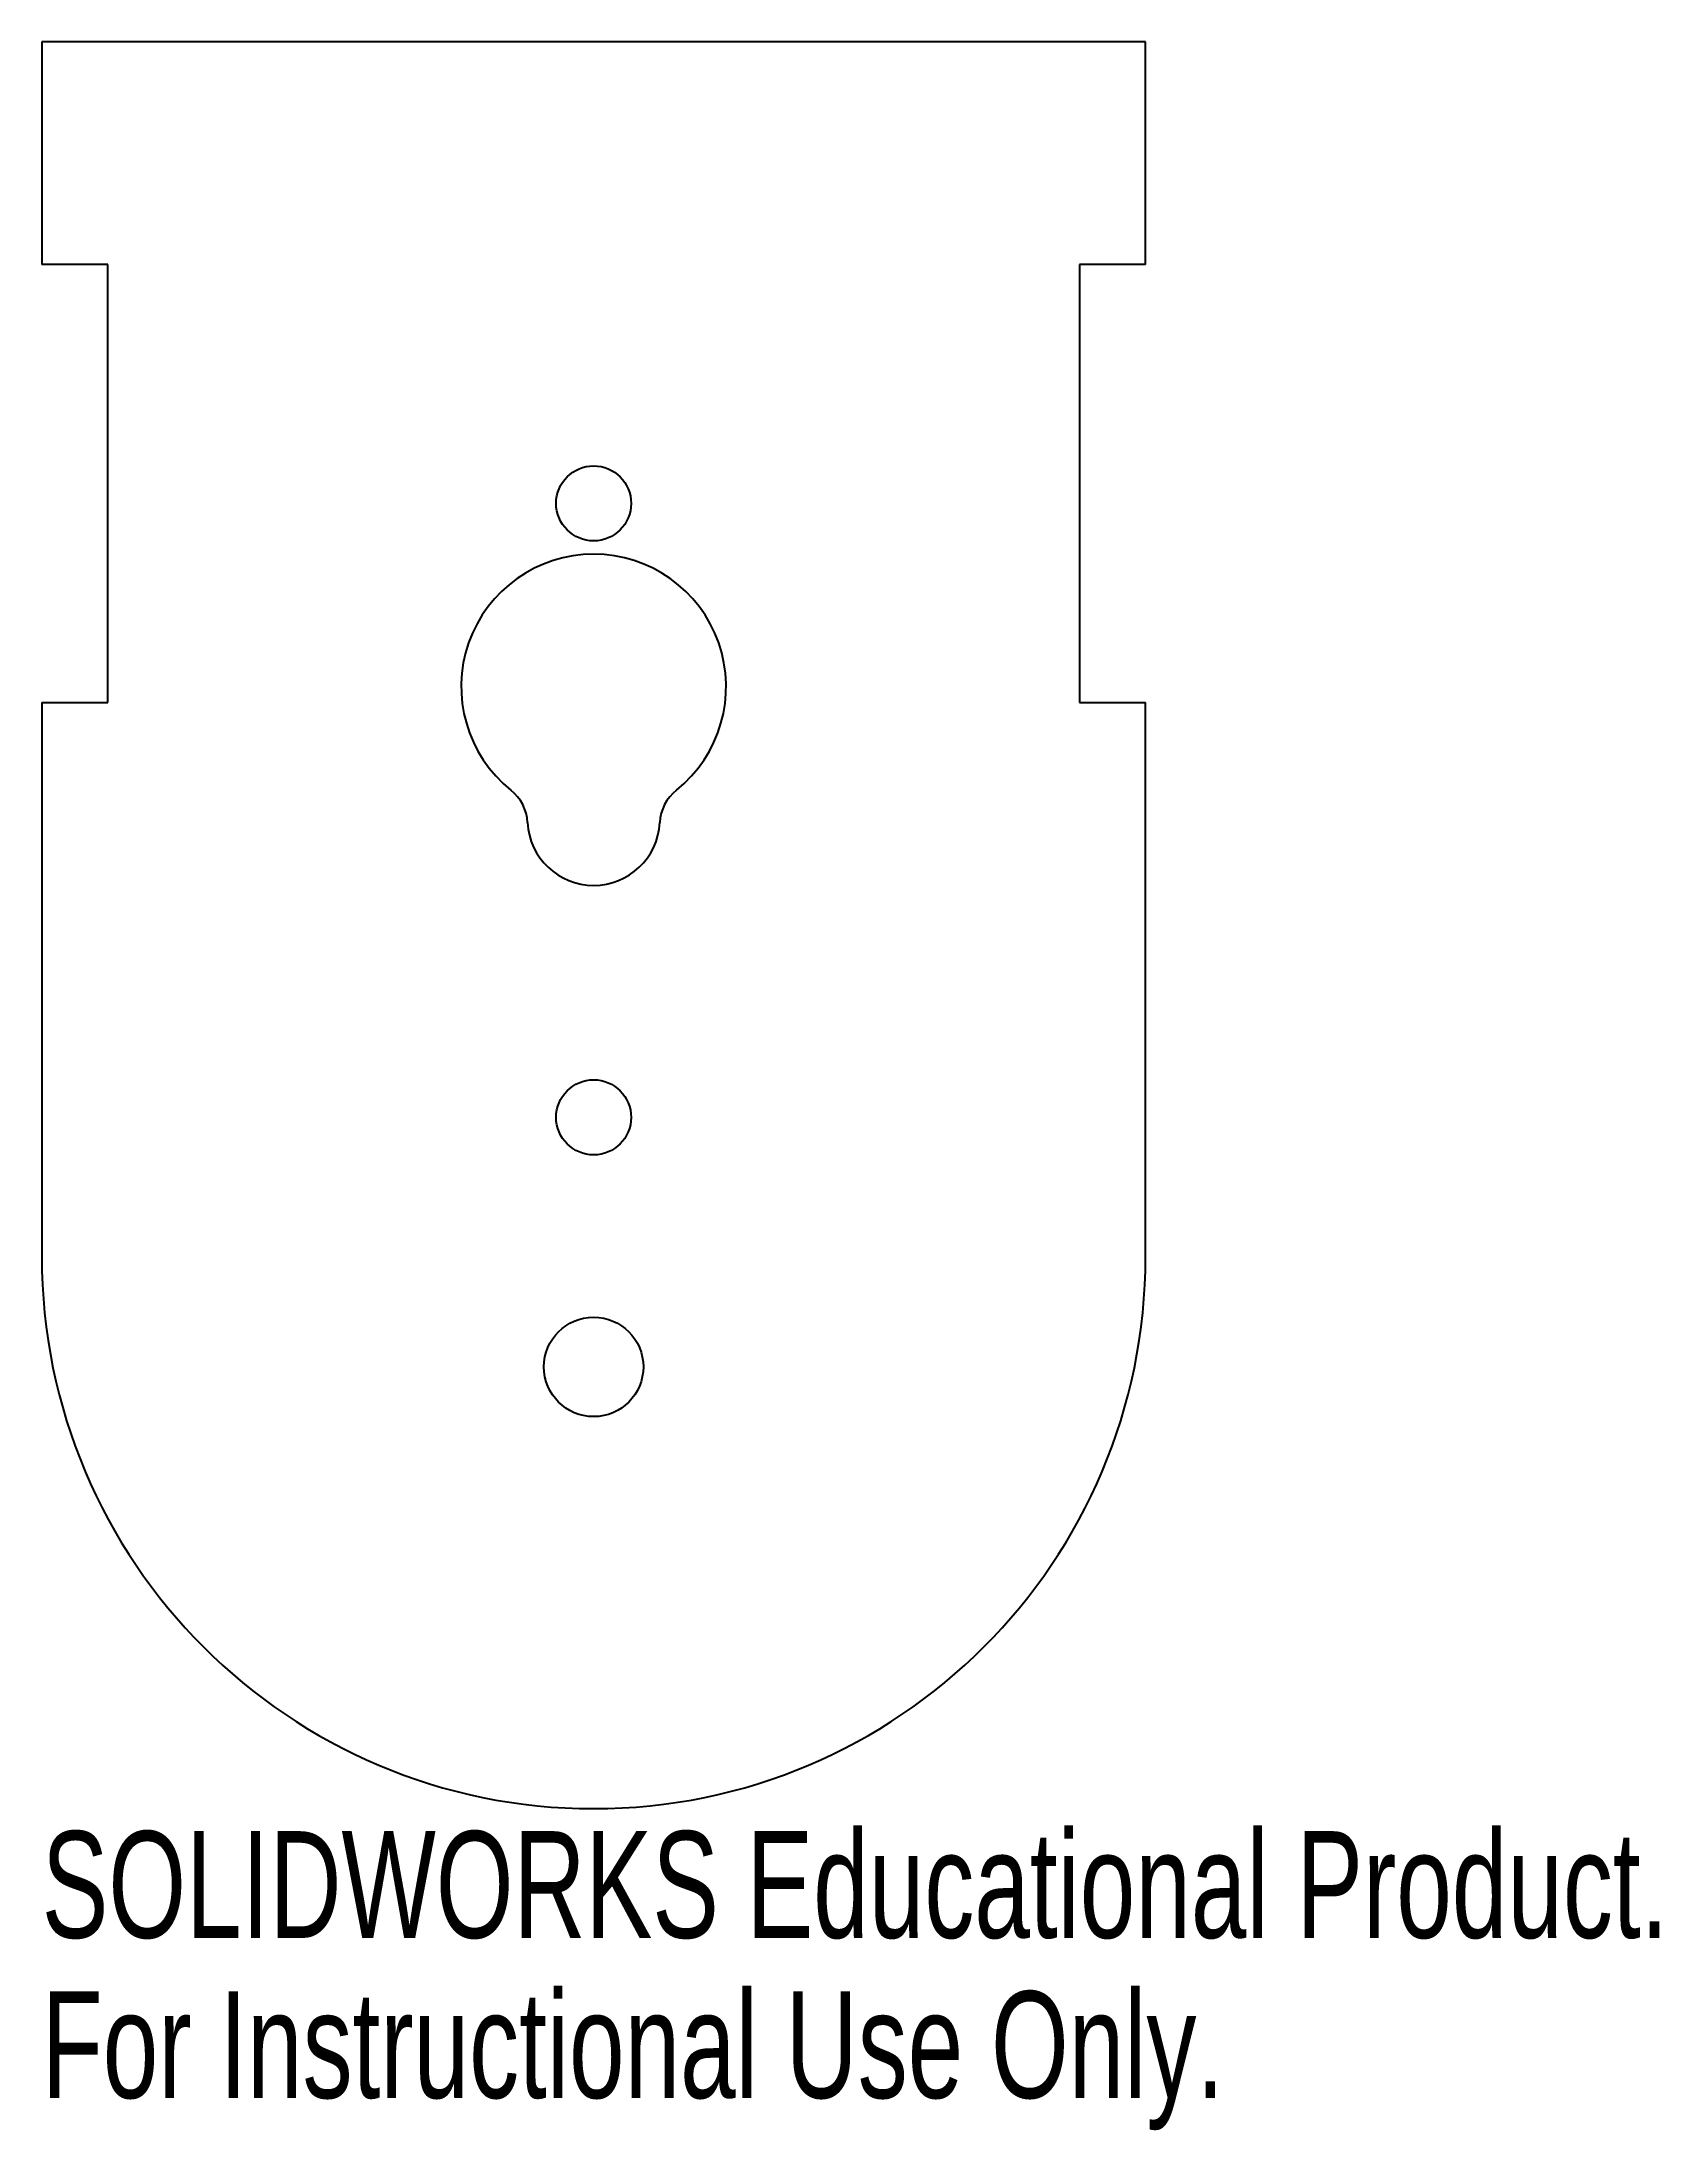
# Model space of a CAD drawing. Header units: millimetres. Extents: x 0 to 73.3, y -14.6 to 80.
import ezdxf

# ---------------------------------------------------------------- set-up
doc = ezdxf.new("R2010")
doc.units = ezdxf.units.MM
doc.styles.add('SLDTEXTSTYLE0', font='TXT', dxfattribs={"width": 0.7})

msp = doc.modelspace()

# ---------------------------------------------------------------- linework, layer by layer
at = {"color": 7, "linetype": 'Continuous', "lineweight": 25}
for p, q in [((50, 80), (0, 80)), ((0, 80), (0, 69.91)), ((50, 69.91), (50, 80)), ((3, 69.91), (0, 69.91)), ((3, 50.09), (3, 69.91)), ((47, 69.91), (47, 50.09)), ((50, 69.91), (47, 69.91)), ((0, 50.09), (3, 50.09)), ((0, 50.09), (0, 25)), ((47, 50.09), (50, 50.09)), ((50, 25), (50, 50.09))]:
    msp.add_line(p, q, dxfattribs=at)
for centre, radius in [((25, 59.1), 1.7), ((25, 31.3), 1.7), ((25, 20), 2.25)]:
    msp.add_circle(centre, radius, dxfattribs=at)
for centre, radius, start, end in [((25, 50.8), 6, 308.62483, 231.37517), ((20.006, 44.55), 2, 2.86598, 51.37517), ((29.994, 44.55), 2, 128.62483, 177.13402), ((25, 44.8), 3, 182.86598, 357.13402), ((25, 25), 25, 180, 0)]:
    msp.add_arc(centre, radius, start, end, dxfattribs=at)

# ---------------------------------------------------------------- texts
at = {"color": 7, "linetype": 'Continuous', "char_height": 4.83362, "attachment_point": 1, "style": 'SLDTEXTSTYLE0'}
for s, insert in [('SOLIDWORKS Educational Product.', (0, -1.02)), ('For Instructional Use Only.', (0, -8.27))]:
    msp.add_mtext(s, dxfattribs=dict(at, insert=insert))

doc.saveas('drawing.dxf')
